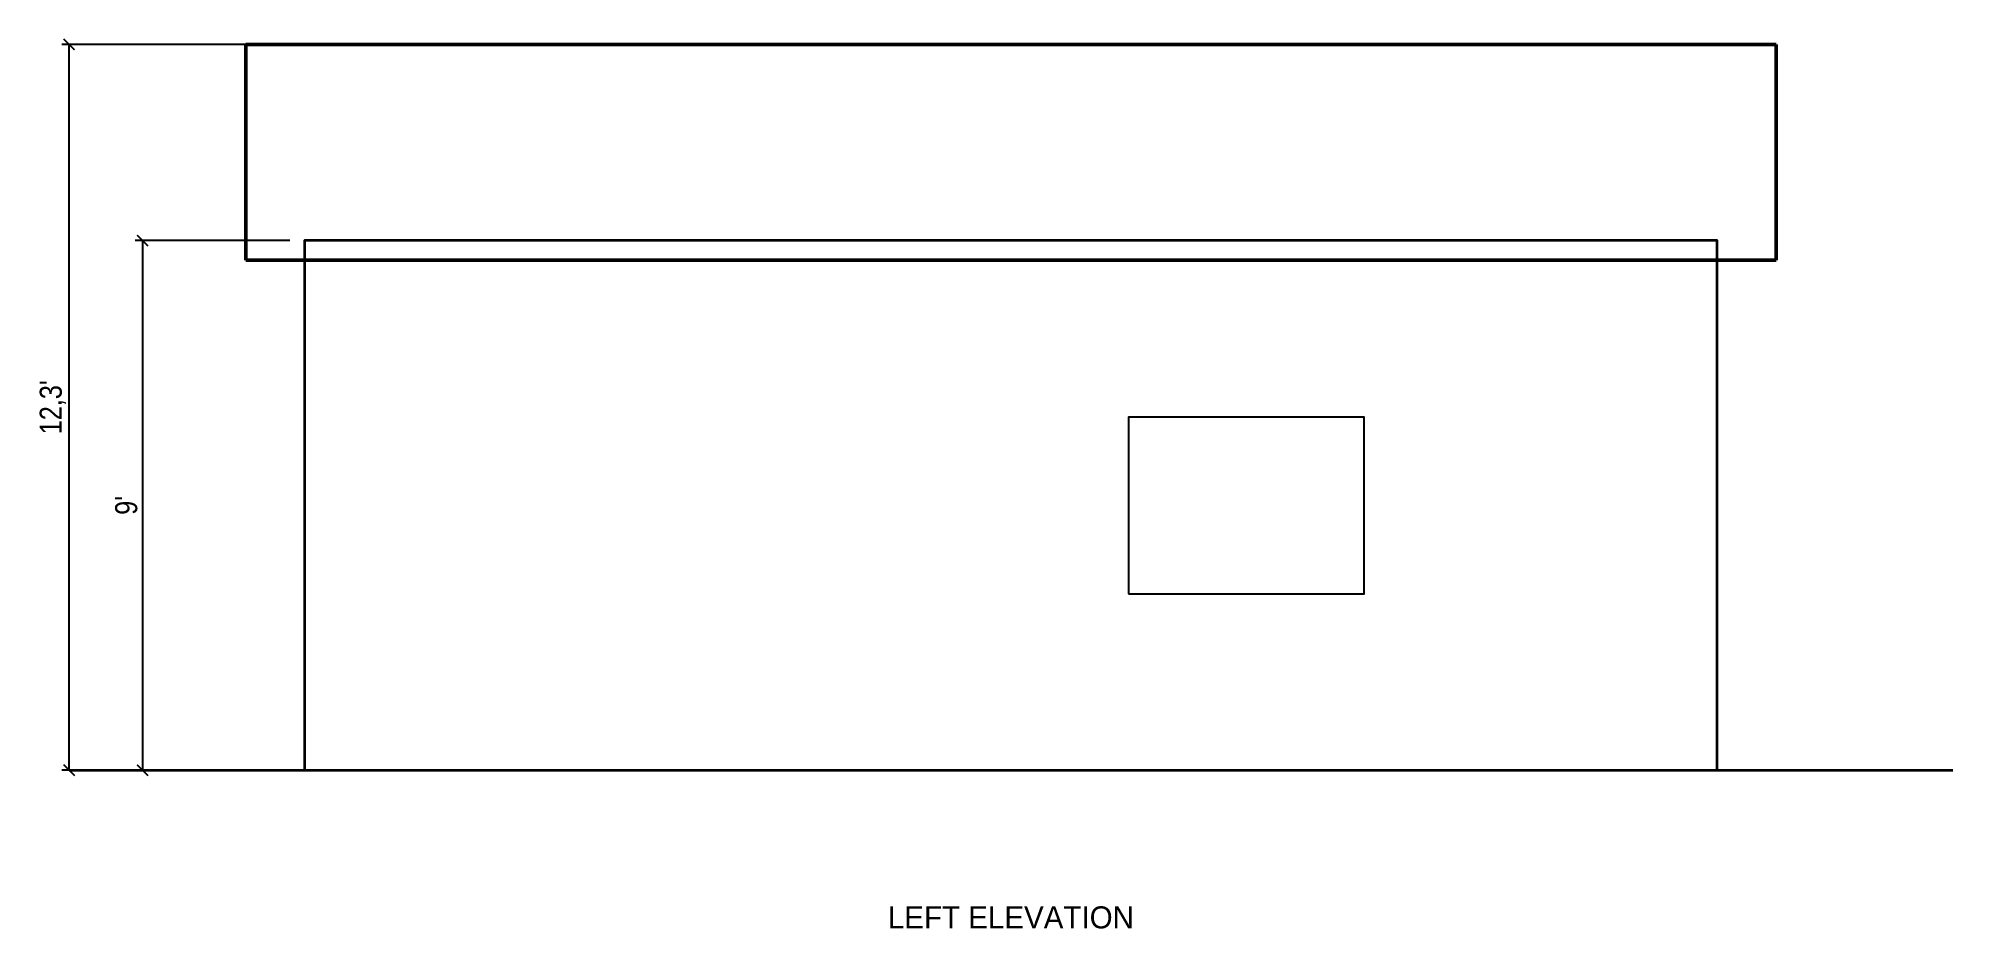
# Model space of a CAD drawing. Header units: metres. Extents: x -4.5 to 28, y -2.7 to 12.4.
import ezdxf
from ezdxf.enums import TextEntityAlignment as Align

# ---------------------------------------------------------------- set-up
doc = ezdxf.new("R2010")
doc.units = ezdxf.units.M
for name, color, linetype, lineweight in [('A-ANNO-DIMS', 3, 'Continuous', 13), ('A-ANNO-TEXT', 7, 'Continuous', 18), ('A-ELEV', 7, 'Continuous', 35), ('A-GLAZ', 4, 'Continuous', 25), ('A-ROOF', 7, 'Continuous', 50)]:
    doc.layers.add(name, color=color, linetype=linetype, lineweight=lineweight)
doc.styles.add('OpenSansCondensed-Light', font='OpenSansCondensed-Light.ttf')
doc.dimstyles.new('CODEFRAME', dxfattribs={"dimtxt": 0.375, "dimasz": 0.1875, "dimexe": 0.125, "dimexo": 0.25, "dimgap": 0.09, "dimtad": 1, "dimdec": 1, "dimblk": 'ARCHTICK', "dimcen": 2.5, "dimazin": 3, "dimtfac": 1, "dimtmove": 0, "dimatfit": 3})

# ---------------------------------------------------------------- blocks, each defined once
blk = doc.blocks.new('_ARCHTICK')
at = {"color": 0, "linetype": 'BYBLOCK', "const_width": 0.15}
blk.add_lwpolyline([(-0.5, -0.5), (0.5, 0.5)], dxfattribs=at)
blk = doc.blocks.new('*D1')
for p, q in [((-0.25, 9), (-2.875, 9)), ((-2.75, 0), (-2.75, 9)), ((-0.25, 0), (-2.875, 0))]:
    blk.add_line(p, q)
at = {"layer": 'Defpoints'}
for p in [(0, 9), (-2.75, 0), (0, 0)]:
    blk.add_point(p, dxfattribs=at)
at = {"layer": 'A-ANNO-DIMS', "xscale": 0.1875, "yscale": 0.1875}
for p, rotation in [((-2.75, 9), 90), ((-2.75, 0), 270)]:
    blk.add_blockref('_ARCHTICK', p, dxfattribs=dict(at, rotation=rotation))
at = {"layer": 'A-ANNO-DIMS', "insert": (-3.0275, 4.5), "char_height": 0.375, "attachment_point": 5, "rotation": 90, "style": 'OpenSansCondensed-Light'}
blk.add_mtext("9'", dxfattribs=at)
blk = doc.blocks.new('*D2')
for p, q in [((-0.25, 12.333), (-4.125, 12.333)), ((-4, 0), (-4, 12.333)), ((-0.25, 0), (-4.125, 0))]:
    blk.add_line(p, q)
at = {"layer": 'Defpoints'}
for p in [(0, 12.333), (-4, 0), (0, 0)]:
    blk.add_point(p, dxfattribs=at)
at = {"layer": 'A-ANNO-DIMS', "xscale": 0.1875, "yscale": 0.1875}
for p, rotation in [((-4, 12.333), 90), ((-4, 0), 270)]:
    blk.add_blockref('_ARCHTICK', p, dxfattribs=dict(at, rotation=rotation))
at = {"layer": 'A-ANNO-DIMS', "insert": (-4.277, 6.167), "char_height": 0.375, "attachment_point": 5, "rotation": 90, "style": 'OpenSansCondensed-Light'}
blk.add_mtext("12,3'", dxfattribs=at)

msp = doc.modelspace()

# ---------------------------------------------------------------- linework, layer by layer
at = {"layer": 'A-ELEV'}
msp.add_line((-4, 0), (28, 0), dxfattribs=at)
msp.add_lwpolyline([(0, 0), (24, 0), (24, 9), (0, 9)], close=True, dxfattribs=at)
at = {"layer": 'A-GLAZ'}
msp.add_lwpolyline([(14, 3), (18, 3), (18, 6), (14, 6)], close=True, dxfattribs=at)
at = {"layer": 'A-ROOF'}
for p, q in [((-1, 12.333), (25, 12.333)), ((-1, 8.667), (-1, 12.333)), ((25, 8.667), (25, 12.333)), ((-1, 8.667), (25, 8.667))]:
    msp.add_line(p, q, dxfattribs=at)

# ---------------------------------------------------------------- texts
at = {"layer": 'A-ANNO-TEXT'}
msp.add_text('LEFT ELEVATION', height=0.375, dxfattribs=at).set_placement((12, -2.5), align=Align.MIDDLE_CENTER)

# ---------------------------------------------------------------- dimensions: what is measured, and where the dimension line sits
at = {"layer": 'A-ANNO-DIMS'}
for base, p2, picture, middle in [((-4, 0), (0, 12.333), '*D2', (-4.277, 6.167)), ((-2.75, 0), (0, 9), '*D1', (-3.027, 4.5))]:
    dim = msp.add_linear_dim(base=base, p1=(0, 0), p2=p2, angle=90, dimstyle='CODEFRAME', dxfattribs=at)
    dim.commit()
    dim.dimension.update_dxf_attribs({"geometry": picture, "text_midpoint": middle})

doc.saveas('drawing.dxf')
